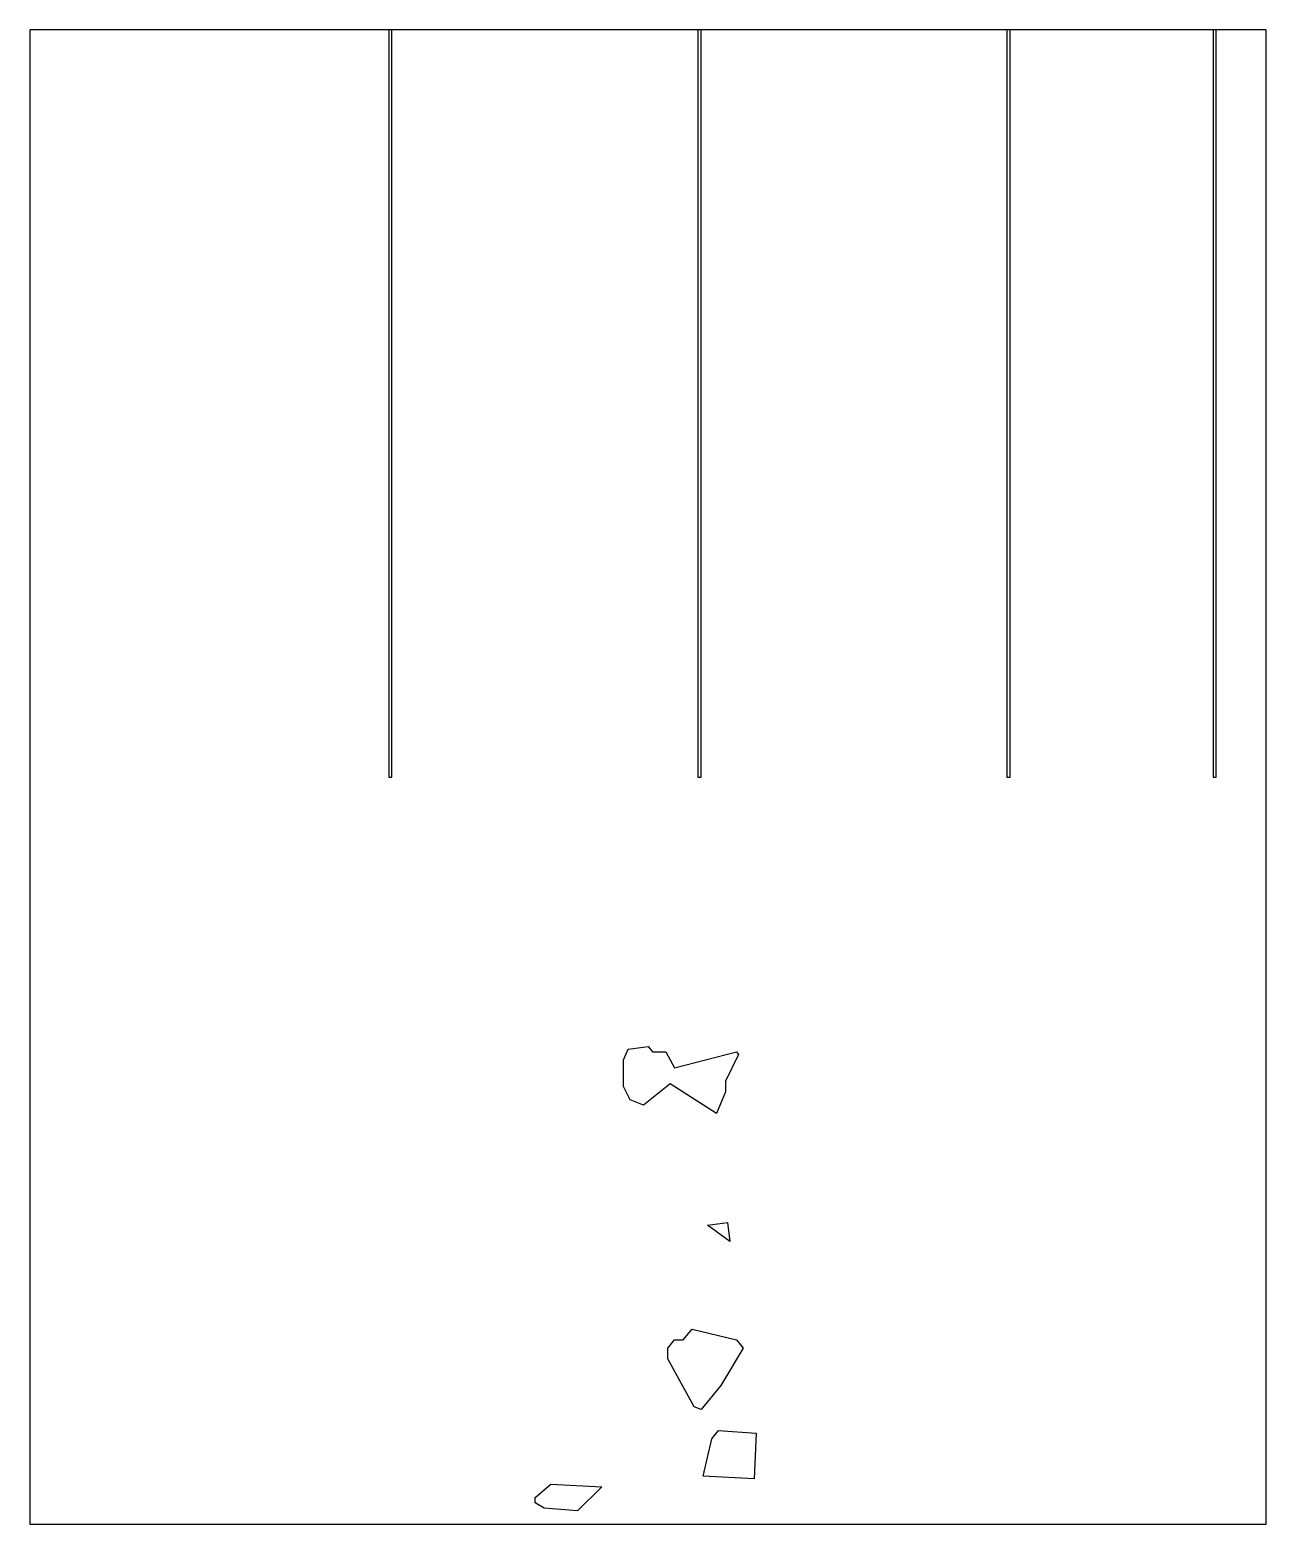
# Model space of a CAD drawing. Header units: millimetres. Extents: x 0 to 1200, y 0 to 1450.
import ezdxf

# ---------------------------------------------------------------- set-up
doc = ezdxf.new("R2010")
doc.units = ezdxf.units.MM
for name, color, linetype in [('OUTLINE', 5, 'Continuous'), ('PIECE', 3, 'Continuous'), ('SLOT', 1, 'Continuous')]:
    doc.layers.add(name, color=color, linetype=linetype)

msp = doc.modelspace()

# ---------------------------------------------------------------- linework, layer by layer
at = {"layer": 'OUTLINE'}
msp.add_lwpolyline([(0, 0), (1200, 0), (1200, 1450), (0, 1450), (0, 0)], close=True, dxfattribs=at)
at = {"layer": 'PIECE'}
for points in [[(621.4, 427.1), (595.7, 406.4), (582.8, 411.6), (576.3, 424.6), (576.3, 450.6), (580.6, 461), (600, 463.6), (604.3, 458.4), (617.2, 458.4), (625.8, 442.9), (685.8, 458.4), (688, 455.7), (675.1, 429.8), (675.1, 419.4), (666.5, 398.6), (621.4, 427.1)], [(657.6, 290.1), (677.2, 292.7), (679.4, 274.2), (657.6, 290.1)], [(644.9, 113.8), (619.2, 160.5), (619.2, 170.9), (625.7, 178.8), (634.2, 178.8), (642.8, 189.1), (685.8, 178.8), (692.3, 170.9), (670.8, 134.6), (651.5, 111.2), (644.9, 113.8)], [(653.4, 46.5), (662.1, 82.9), (668.5, 90.7), (705.1, 88.1), (703, 43.9), (653.4, 46.5)], [(499.3, 15.4), (490.6, 20.7), (490.6, 25.9), (505.7, 38.9), (555.2, 36.3), (531.5, 12.8), (499.3, 15.4)]]:
    msp.add_lwpolyline(points, close=True, dxfattribs=at)
at = {"layer": 'SLOT'}
for points in [[(348.4, 725), (351.5, 725), (351.5, 1450), (348.4, 1450), (348.4, 725)], [(648.4, 725), (651.6, 725), (651.6, 1450), (648.4, 1450), (648.4, 725)], [(948.4, 725), (951.5, 725), (951.5, 1450), (948.4, 1450), (948.4, 725)], [(1148.5, 725), (1151.5, 725), (1151.5, 1450), (1148.5, 1450), (1148.5, 725)]]:
    msp.add_lwpolyline(points, close=True, dxfattribs=at)

doc.saveas('drawing.dxf')
